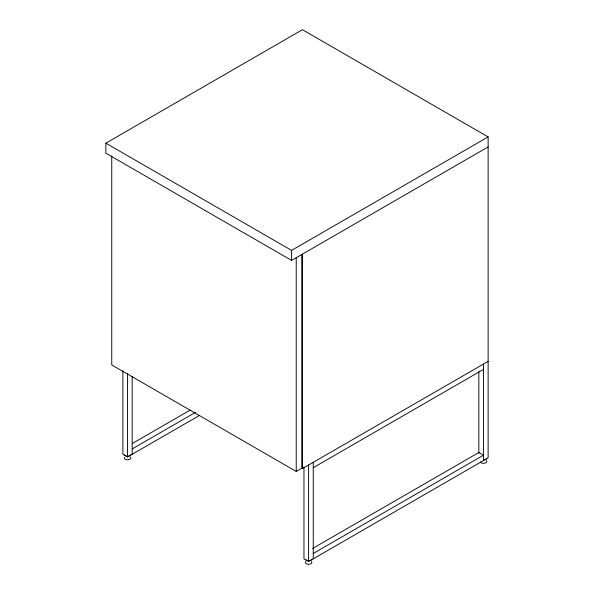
<?xml version="1.0" encoding="UTF-8"?>
<svg xmlns="http://www.w3.org/2000/svg" width="594" height="594" viewBox="0 0 594 594"><rect width="100%" height="100%" fill="white"/><g stroke="black" fill="none" stroke-linecap="round" stroke-linejoin="round"><path stroke-width="0.89" d="M488.127 146.926L291.58 260.402L105.873 153.178L105.873 143.176L302.42 29.7L488.127 136.917L488.127 457.863L308.605 561.508L303.965 558.828L303.965 466.973M105.873 143.176L291.58 250.393L488.127 136.917M132.358 443.466L190.169 410.09M132.18 448.93L195.619 412.303M122.899 370.782L122.899 454.291L127.539 456.972L199.636 415.347M111.754 155.843L111.754 364.939L296.228 471.443L301.797 468.228L301.797 254.499M488.127 361.367L302.42 468.584L302.42 254.143M313.253 467.693L483.486 369.409M312.622 548.47L478.838 452.502L483.486 455.182L313.253 553.467M483.486 364.048L483.486 460.543M478.838 371.577L478.838 453.229M313.253 462.332L313.253 558.828M308.605 465.013L308.605 561.508M296.228 257.722L296.228 471.443M291.58 250.393L291.58 260.402M132.18 376.351L132.18 454.291M127.539 373.463L127.539 456.972M130.71 454.781A3.282 1.893 0 0 1 128.386 456.125M126.693 456.125A3.282 1.893 0 0 1 124.369 454.781M130.383 456.92A3.282 1.893 0 0 1 127.97 459.749A3.282 1.893 0 0 1 124.369 457.373M486.657 458.36A3.282 1.893 0 0 1 483.486 459.763M486.33 460.491A3.282 1.893 0 0 1 484.741 463.194A3.282 1.893 0 0 1 480.316 461.932M311.776 559.318A3.282 1.893 0 0 1 309.459 560.662M307.759 560.662A3.282 1.893 0 0 1 305.435 559.318M311.449 561.456A3.282 1.893 0 0 1 308.605 564.3A3.282 1.893 0 0 1 305.762 561.456"/></g></svg>
